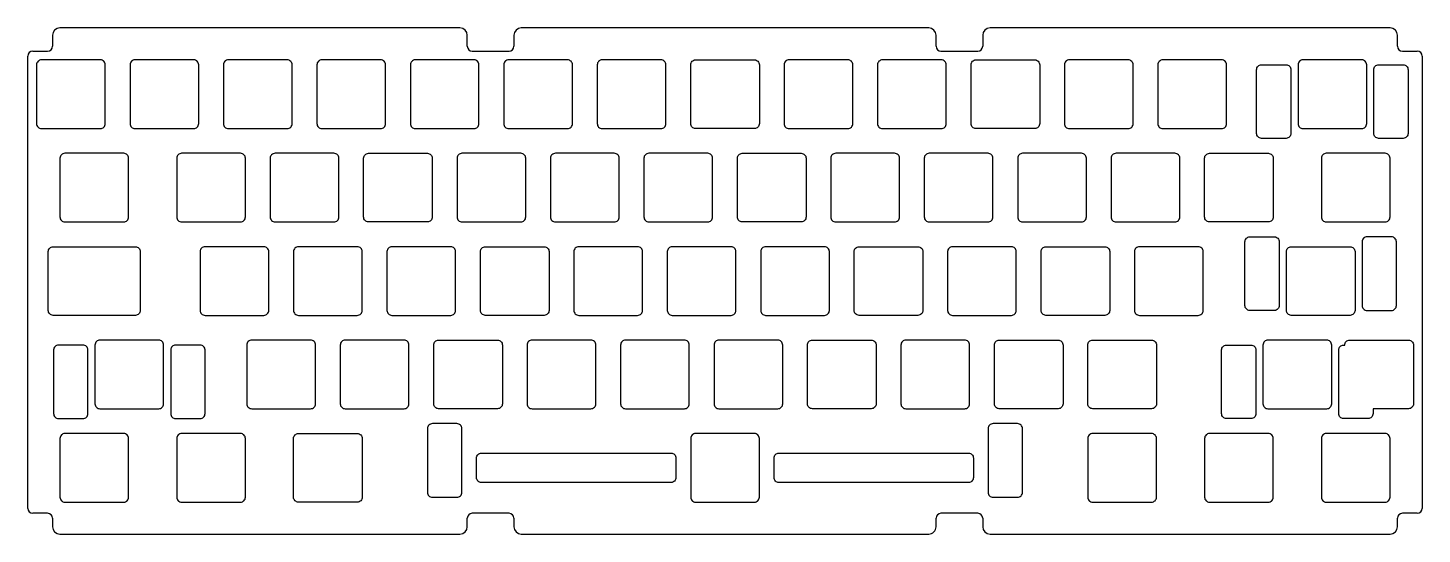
# Model space of a CAD drawing. Header units: millimetres. Extents: x -339 to -55, y 31 to 134.
import ezdxf

# ---------------------------------------------------------------- set-up
doc = ezdxf.new("R2010")
doc.units = ezdxf.units.MM
doc.layers.get('0').update_dxf_attribs({"linetype": 'CONTINUOUS'})

msp = doc.modelspace()

# ---------------------------------------------------------------- linework, layer by layer
for p, q in [((-251.16, 134), (-332.73, 134)), ((-155.59, 134), (-238.66, 134)), ((-61.52, 134), (-143.09, 134)), ((-334.23, 132.5), (-334.23, 130.25)), ((-249.66, 130.25), (-249.66, 132.5)), ((-240.16, 132.5), (-240.16, 130.25)), ((-154.09, 130.25), (-154.09, 132.5)), ((-144.59, 132.5), (-144.59, 130.25)), ((-60.02, 130.25), (-60.02, 132.5)), ((-339.25, 36), (-339.25, 128.25)), ((-338.25, 129.25), (-335.23, 129.25)), ((-248.66, 129.25), (-241.16, 129.25)), ((-153.09, 129.25), (-145.59, 129.25)), ((-59.03, 129.25), (-56, 129.25)), ((-55, 128.25), (-55, 36)), ((-335.23, 35), (-338.25, 35)), ((-241.16, 35), (-248.66, 35)), ((-145.59, 35), (-153.09, 35)), ((-56, 35), (-59.03, 35)), ((-334.23, 34), (-334.23, 32.25)), ((-249.66, 32.25), (-249.66, 34)), ((-240.16, 34), (-240.16, 32.25)), ((-154.09, 32.25), (-154.09, 34)), ((-144.59, 34), (-144.59, 32.25)), ((-60.02, 32.25), (-60.02, 34)), ((-332.73, 30.75), (-251.16, 30.75)), ((-238.66, 30.75), (-155.59, 30.75)), ((-143.09, 30.75), (-61.52, 30.75))]:
    msp.add_line(p, q)
for points in [[(-337.48, 114.47, 0.414214), (-336.48, 113.47), (-324.47, 113.47, 0.414214), (-323.47, 114.47), (-323.47, 126.47, 0.414214), (-324.47, 127.47), (-336.48, 127.47, 0.414214), (-337.48, 126.47)], [(-304.43, 114.47), (-304.43, 126.47, 0.414214), (-305.43, 127.47), (-317.43, 127.47, 0.414214), (-318.43, 126.47), (-318.43, 114.47, 0.414214), (-317.43, 113.47), (-305.43, 113.47, 0.414214)], [(-286.38, 113.47, 0.414214), (-285.38, 114.47), (-285.38, 126.47, 0.414214), (-286.38, 127.47), (-298.38, 127.47, 0.414214), (-299.38, 126.47), (-299.38, 114.47, 0.414214), (-298.38, 113.47)], [(-279.32, 127.47, 0.414214), (-280.32, 126.47), (-280.32, 114.47, 0.414214), (-279.32, 113.47), (-267.33, 113.47, 0.414214), (-266.32, 114.47), (-266.32, 126.47, 0.414214), (-267.33, 127.47)], [(-261.27, 114.47, 0.414214), (-260.28, 113.47), (-248.28, 113.47, 0.414214), (-247.28, 114.47), (-247.28, 126.47, 0.414214), (-248.28, 127.47), (-260.28, 127.47, 0.414214), (-261.27, 126.47)], [(-241.22, 113.47), (-229.22, 113.47, 0.414214), (-228.22, 114.47), (-228.22, 126.47, 0.414214), (-229.22, 127.47), (-241.22, 127.47, 0.414214), (-242.22, 126.47), (-242.22, 114.47, 0.414214)], [(-223.17, 126.47), (-223.17, 114.47, 0.414214), (-222.18, 113.47), (-210.17, 113.47, 0.414214), (-209.18, 114.47), (-209.18, 126.47, 0.414214), (-210.17, 127.47), (-222.18, 127.47, 0.414214)], [(-190.12, 126.47), (-190.12, 114.47, -0.414214), (-191.12, 113.47), (-203.12, 113.47, -0.414214), (-204.12, 114.47), (-204.12, 126.47, -0.414214), (-203.12, 127.47), (-191.12, 127.47, -0.414214)], [(-171.07, 114.47), (-171.07, 126.47, 0.414214), (-172.08, 127.47), (-184.07, 127.47, 0.414214), (-185.07, 126.47), (-185.07, 114.47, 0.414214), (-184.07, 113.47), (-172.08, 113.47, 0.414214)], [(-153.02, 127.47), (-165.03, 127.47, 0.414214), (-166.03, 126.47), (-166.03, 114.47, 0.414214), (-165.03, 113.47), (-153.02, 113.47, 0.414214), (-152.03, 114.47), (-152.03, 126.47, 0.414214)], [(-132.97, 126.47), (-132.97, 114.47, -0.414214), (-133.97, 113.47), (-145.97, 113.47, -0.414214), (-146.97, 114.47), (-146.97, 126.47, -0.414214), (-145.97, 127.47), (-133.97, 127.47, -0.414214)], [(-126.92, 113.47), (-114.92, 113.47, 0.414214), (-113.92, 114.47), (-113.92, 126.47, 0.414214), (-114.92, 127.47), (-126.92, 127.47, 0.414214), (-127.93, 126.47), (-127.93, 114.47, 0.414214)], [(-108.88, 126.47), (-108.88, 114.47, 0.414214), (-107.87, 113.47), (-95.87, 113.47, 0.414214), (-94.87, 114.47), (-94.87, 126.47, 0.414214), (-95.87, 127.47), (-107.87, 127.47, 0.414214)], [(-82.74, 126.47, -0.414214), (-81.74, 125.47), (-81.74, 112.48, -0.414214), (-82.74, 111.47), (-87.74, 111.47, -0.414214), (-88.74, 112.48), (-88.74, 125.47, -0.414214), (-87.74, 126.47)], [(-67.3, 113.47, 0.414214), (-66.3, 114.47), (-66.3, 126.47, 0.414214), (-67.3, 127.47), (-79.3, 127.47, 0.414214), (-80.3, 126.47), (-80.3, 114.47, 0.414214), (-79.3, 113.47)], [(-63.86, 111.47, -0.414214), (-64.86, 112.48), (-64.86, 125.47, -0.414214), (-63.86, 126.47), (-58.86, 126.47, -0.414214), (-57.86, 125.47), (-57.86, 112.48, -0.414214), (-58.86, 111.47)], [(-332.71, 95.43, 0.414214), (-331.71, 94.42), (-319.71, 94.42, 0.414214), (-318.71, 95.43), (-318.71, 107.42, 0.414214), (-319.71, 108.42), (-331.71, 108.42, 0.414214), (-332.71, 107.42)], [(-307.9, 108.42, 0.414214), (-308.9, 107.42), (-308.9, 95.43, 0.414214), (-307.9, 94.42), (-295.9, 94.42, 0.414214), (-294.9, 95.43), (-294.9, 107.42, 0.414214), (-295.9, 108.42)], [(-275.85, 107.42, 0.414214), (-276.85, 108.42), (-288.85, 108.42, 0.414214), (-289.85, 107.42), (-289.85, 95.43, 0.414214), (-288.85, 94.42), (-276.85, 94.42, 0.414214), (-275.85, 95.43)], [(-256.8, 107.42), (-256.8, 95.43, -0.414214), (-257.8, 94.42), (-269.8, 94.42, -0.414214), (-270.8, 95.43), (-270.8, 107.42, -0.414214), (-269.8, 108.42), (-257.8, 108.42, -0.414214)], [(-250.75, 108.42, 0.414214), (-251.75, 107.42), (-251.75, 95.43, 0.414214), (-250.75, 94.42), (-238.75, 94.42, 0.414214), (-237.75, 95.43), (-237.75, 107.42, 0.414214), (-238.75, 108.42)], [(-219.7, 94.42, 0.414214), (-218.7, 95.43), (-218.7, 107.42, 0.414214), (-219.7, 108.42), (-231.7, 108.42, 0.414214), (-232.7, 107.42), (-232.7, 95.43, 0.414214), (-231.7, 94.42)], [(-200.65, 108.42), (-212.65, 108.42, 0.414214), (-213.65, 107.42), (-213.65, 95.43, 0.414214), (-212.65, 94.42), (-200.65, 94.42, 0.414214), (-199.65, 95.43), (-199.65, 107.42, 0.414214)], [(-194.6, 107.42, -0.414214), (-193.6, 108.42), (-181.6, 108.42, -0.414214), (-180.6, 107.42), (-180.6, 95.43, -0.414214), (-181.6, 94.42), (-193.6, 94.42, -0.414214), (-194.6, 95.43)], [(-175.55, 95.43, 0.414214), (-174.55, 94.42), (-162.55, 94.42, 0.414214), (-161.55, 95.43), (-161.55, 107.42, 0.414214), (-162.55, 108.42), (-174.55, 108.42, 0.414214), (-175.55, 107.42)], [(-142.5, 95.43), (-142.5, 107.42, 0.414214), (-143.5, 108.42), (-155.5, 108.42, 0.414214), (-156.5, 107.42), (-156.5, 95.43, 0.414214), (-155.5, 94.42), (-143.5, 94.42, 0.414214)], [(-136.45, 94.42), (-124.45, 94.42, 0.414214), (-123.45, 95.43), (-123.45, 107.42, 0.414214), (-124.45, 108.42), (-136.45, 108.42, 0.414214), (-137.45, 107.42), (-137.45, 95.43, 0.414214)], [(-104.4, 95.43), (-104.4, 107.42, 0.414214), (-105.4, 108.42), (-117.4, 108.42, 0.414214), (-118.4, 107.42), (-118.4, 95.43, 0.414214), (-117.4, 94.42), (-105.4, 94.42, 0.414214)], [(-99.35, 95.43), (-99.35, 107.42, -0.414214), (-98.35, 108.42), (-86.35, 108.42, -0.414214), (-85.35, 107.42), (-85.35, 95.43, -0.414214), (-86.35, 94.42), (-98.35, 94.42, -0.414214)], [(-75.54, 107.42), (-75.54, 95.43, 0.414214), (-74.54, 94.42), (-62.54, 94.42, 0.414214), (-61.54, 95.43), (-61.54, 107.42, 0.414214), (-62.54, 108.42), (-74.54, 108.42, 0.414214)], [(-91.12, 90.38, -0.414214), (-90.12, 91.37), (-85.12, 91.37, -0.414214), (-84.12, 90.38), (-84.12, 77.38, -0.414214), (-85.12, 76.37), (-90.12, 76.37, -0.414214), (-91.12, 77.38)], [(-61.24, 76.37, 0.414214), (-60.24, 77.38), (-60.24, 90.38, 0.414214), (-61.24, 91.37), (-66.24, 91.37, 0.414214), (-67.24, 90.38), (-67.24, 77.38, 0.414214), (-66.24, 76.37)], [(-317.33, 89.37, -0.414214), (-316.33, 88.37), (-316.33, 76.37, -0.414214), (-317.33, 75.37), (-334.09, 75.37, -0.414214), (-335.09, 76.37), (-335.09, 88.37, -0.414214), (-334.09, 89.37)], [(-304.14, 88.37), (-304.14, 76.37, 0.414214), (-303.14, 75.37), (-291.14, 75.37, 0.414214), (-290.14, 76.37), (-290.14, 88.37, 0.414214), (-291.14, 89.37), (-303.14, 89.37, 0.414214)], [(-285.09, 76.37, 0.414214), (-284.09, 75.37), (-272.09, 75.37, 0.414214), (-271.09, 76.37), (-271.09, 88.37, 0.414214), (-272.09, 89.37), (-284.09, 89.37, 0.414214), (-285.09, 88.37)], [(-265.04, 89.37, 0.414214), (-266.04, 88.37), (-266.04, 76.37, 0.414214), (-265.04, 75.37), (-253.04, 75.37, 0.414214), (-252.04, 76.37), (-252.04, 88.37, 0.414214), (-253.04, 89.37)], [(-245.99, 89.37), (-233.99, 89.37, -0.414214), (-232.99, 88.37), (-232.99, 76.37, -0.414214), (-233.99, 75.37), (-245.99, 75.37, -0.414214), (-246.99, 76.37), (-246.99, 88.37, -0.414214)], [(-226.94, 75.37), (-214.94, 75.37, 0.414214), (-213.94, 76.37), (-213.94, 88.37, 0.414214), (-214.94, 89.37), (-226.94, 89.37, 0.414214), (-227.94, 88.37), (-227.94, 76.37, 0.414214)], [(-207.89, 89.37, 0.414214), (-208.89, 88.37), (-208.89, 76.37, 0.414214), (-207.89, 75.37), (-195.89, 75.37, 0.414214), (-194.89, 76.37), (-194.89, 88.37, 0.414214), (-195.89, 89.37)], [(-188.84, 75.37), (-176.84, 75.37, 0.414214), (-175.84, 76.37), (-175.84, 88.37, 0.414214), (-176.84, 89.37), (-188.84, 89.37, 0.414214), (-189.84, 88.37), (-189.84, 76.37, 0.414214)], [(-170.79, 88.37, -0.414214), (-169.79, 89.37), (-157.79, 89.37, -0.414214), (-156.79, 88.37), (-156.79, 76.37, -0.414214), (-157.79, 75.37), (-169.79, 75.37, -0.414214), (-170.79, 76.37)], [(-150.74, 75.37), (-138.74, 75.37, 0.414214), (-137.74, 76.37), (-137.74, 88.37, 0.414214), (-138.74, 89.37), (-150.74, 89.37, 0.414214), (-151.74, 88.37), (-151.74, 76.37, 0.414214)], [(-119.69, 89.37, -0.414214), (-118.69, 88.37), (-118.69, 76.37, -0.414214), (-119.69, 75.37), (-131.69, 75.37, -0.414214), (-132.69, 76.37), (-132.69, 88.37, -0.414214), (-131.69, 89.37)], [(-99.64, 76.37), (-99.64, 88.37, 0.414214), (-100.64, 89.37), (-112.64, 89.37, 0.414214), (-113.64, 88.37), (-113.64, 76.37, 0.414214), (-112.64, 75.37), (-100.64, 75.37, 0.414214)], [(-81.68, 89.37), (-69.68, 89.37, -0.414214), (-68.68, 88.37), (-68.68, 76.37, -0.414214), (-69.68, 75.37), (-81.68, 75.37, -0.414214), (-82.68, 76.37), (-82.68, 88.37, -0.414214)], [(-334.01, 55.33, 0.414214), (-333.01, 54.32), (-328.01, 54.32, 0.414214), (-327.01, 55.33), (-327.01, 68.32, 0.414214), (-328.01, 69.32), (-333.01, 69.32, 0.414214), (-334.01, 68.32)], [(-312.57, 70.32), (-324.57, 70.32, 0.414214), (-325.57, 69.32), (-325.57, 57.33, 0.414214), (-324.57, 56.32), (-312.57, 56.32, 0.414214), (-311.57, 57.33), (-311.57, 69.32, 0.414214)], [(-303.13, 68.32, 0.414214), (-304.13, 69.32), (-309.13, 69.32, 0.414214), (-310.13, 68.32), (-310.13, 55.33, 0.414214), (-309.13, 54.32), (-304.13, 54.32, 0.414214), (-303.13, 55.33)], [(-280.61, 69.32, 0.414214), (-281.61, 70.32), (-293.61, 70.32, 0.414214), (-294.61, 69.32), (-294.61, 57.33, 0.414214), (-293.61, 56.32), (-281.61, 56.32, 0.414214), (-280.61, 57.33)], [(-261.56, 69.32, 0.414214), (-262.56, 70.32), (-274.56, 70.32, 0.414214), (-275.56, 69.32), (-275.56, 57.33, 0.414214), (-274.56, 56.32), (-262.56, 56.32, 0.414214), (-261.56, 57.33)], [(-243.51, 70.32, -0.414214), (-242.51, 69.32), (-242.51, 57.33, -0.414214), (-243.51, 56.32), (-255.51, 56.32, -0.414214), (-256.51, 57.33), (-256.51, 69.32, -0.414214), (-255.51, 70.32)], [(-237.46, 69.32), (-237.46, 57.33, 0.414214), (-236.46, 56.32), (-224.46, 56.32, 0.414214), (-223.46, 57.33), (-223.46, 69.32, 0.414214), (-224.46, 70.32), (-236.46, 70.32, 0.414214)], [(-217.41, 56.32), (-205.41, 56.32, 0.414214), (-204.41, 57.33), (-204.41, 69.32, 0.414214), (-205.41, 70.32), (-217.41, 70.32, 0.414214), (-218.41, 69.32), (-218.41, 57.33, 0.414214)], [(-199.36, 57.33, 0.414214), (-198.36, 56.32), (-186.36, 56.32, 0.414214), (-185.36, 57.33), (-185.36, 69.32, 0.414214), (-186.36, 70.32), (-198.36, 70.32, 0.414214), (-199.36, 69.32)], [(-166.31, 57.33, -0.414214), (-167.31, 56.32), (-179.31, 56.32, -0.414214), (-180.31, 57.33), (-180.31, 69.32, -0.414214), (-179.31, 70.32), (-167.31, 70.32, -0.414214), (-166.31, 69.32)], [(-161.26, 69.32), (-161.26, 57.33, 0.414214), (-160.26, 56.32), (-148.26, 56.32, 0.414214), (-147.26, 57.33), (-147.26, 69.32, 0.414214), (-148.26, 70.32), (-160.26, 70.32, 0.414214)], [(-129.21, 70.32, -0.414214), (-128.21, 69.32), (-128.21, 57.33, -0.414214), (-129.21, 56.32), (-141.21, 56.32, -0.414214), (-142.21, 57.33), (-142.21, 69.32, -0.414214), (-141.21, 70.32)], [(-110.16, 70.32, -0.414214), (-109.16, 69.32), (-109.16, 57.33, -0.414214), (-110.16, 56.32), (-122.16, 56.32, -0.414214), (-123.16, 57.33), (-123.16, 69.32, -0.414214), (-122.16, 70.32)], [(-94.88, 54.32, -0.414214), (-95.88, 55.33), (-95.88, 68.32, -0.414214), (-94.88, 69.32), (-89.88, 69.32, -0.414214), (-88.88, 68.32), (-88.88, 55.33, -0.414214), (-89.88, 54.32)], [(-74.44, 56.32, 0.414214), (-73.44, 57.33), (-73.44, 69.32, 0.414214), (-74.44, 70.32), (-86.44, 70.32, 0.414214), (-87.44, 69.32), (-87.44, 57.33, 0.414214), (-86.44, 56.32)], [(-72.01, 55.33), (-72.01, 68.32, -0.414214), (-71.01, 69.32), (-70.77, 69.32, -0.414214), (-69.77, 70.32), (-57.77, 70.32, -0.414214), (-56.77, 69.32), (-56.77, 57.33, -0.414214), (-57.77, 56.32), (-65.01, 56.32), (-65.01, 55.33, -0.414214), (-66.01, 54.32), (-71.01, 54.32, -0.414214)], [(-331.71, 37.27), (-319.71, 37.27, 0.414214), (-318.71, 38.27), (-318.71, 50.27, 0.414214), (-319.71, 51.27), (-331.71, 51.27, 0.414214), (-332.71, 50.27), (-332.71, 38.27, 0.414214)], [(-294.9, 50.27, 0.414214), (-295.9, 51.27), (-307.9, 51.27, 0.414214), (-308.9, 50.27), (-308.9, 38.27, 0.414214), (-307.9, 37.27), (-295.9, 37.27, 0.414214), (-294.9, 38.27)], [(-271.09, 50.27), (-271.09, 38.27, -0.414214), (-272.09, 37.27), (-284.09, 37.27, -0.414214), (-285.09, 38.27), (-285.09, 50.27, -0.414214), (-284.09, 51.27), (-272.09, 51.27, -0.414214)], [(-251.78, 53.28), (-256.78, 53.28, 0.414214), (-257.78, 52.28), (-257.78, 39.28, 0.414214), (-256.78, 38.27), (-251.78, 38.27, 0.414214), (-250.78, 39.28), (-250.78, 52.28, 0.414214)], [(-190.12, 38.27), (-190.12, 50.27, 0.414214), (-191.12, 51.27), (-203.12, 51.27, 0.414214), (-204.12, 50.27), (-204.12, 38.27, 0.414214), (-203.12, 37.27), (-191.12, 37.27, 0.414214)], [(-142.48, 38.27), (-137.48, 38.27, 0.414214), (-136.48, 39.28), (-136.48, 52.28, 0.414214), (-137.48, 53.28), (-142.48, 53.28, 0.414214), (-143.48, 52.28), (-143.48, 39.28, 0.414214)], [(-122.16, 51.27, 0.414214), (-123.16, 50.27), (-123.16, 38.27, 0.414214), (-122.16, 37.27), (-110.16, 37.27, 0.414214), (-109.16, 38.27), (-109.16, 50.27, 0.414214), (-110.16, 51.27)], [(-98.35, 51.27, 0.414214), (-99.35, 50.27), (-99.35, 38.27, 0.414214), (-98.35, 37.27), (-86.35, 37.27, 0.414214), (-85.35, 38.27), (-85.35, 50.27, 0.414214), (-86.35, 51.27)], [(-75.54, 38.27, 0.414214), (-74.54, 37.27), (-62.54, 37.27, 0.414214), (-61.54, 38.27), (-61.54, 50.27, 0.414214), (-62.54, 51.27), (-74.54, 51.27, 0.414214), (-75.54, 50.27)], [(-208.12, 47.28, -0.414214), (-207.13, 46.28), (-207.13, 42.28, -0.414214), (-208.12, 41.28), (-246.78, 41.28, -0.414214), (-247.78, 42.28), (-247.78, 46.28, -0.414214), (-246.78, 47.28)], [(-147.48, 47.28, -0.414214), (-146.48, 46.28), (-146.48, 42.28, -0.414214), (-147.48, 41.28), (-186.13, 41.28, -0.414214), (-187.13, 42.28), (-187.13, 46.28, -0.414214), (-186.13, 47.28)]]:
    msp.add_lwpolyline(points, format="xyb", close=True)
for centre, radius, start, end in [((-332.73, 132.5), 1.5, 90, 180), ((-251.16, 132.5), 1.5, 0, 90), ((-238.66, 132.5), 1.5, 90, 180), ((-155.59, 132.5), 1.5, 0, 90), ((-143.09, 132.5), 1.5, 90, 180), ((-61.52, 132.5), 1.5, 0, 90), ((-338.25, 128.25), 1, 90, 180), ((-335.23, 130.25), 1, -90, 0), ((-248.66, 130.25), 1, 180, 270), ((-241.16, 130.25), 1, -90, 0), ((-153.09, 130.25), 1, 180, 270), ((-145.59, 130.25), 1, -90, 0), ((-59.03, 130.25), 1, 180, 270), ((-56, 128.25), 1, 0, 90), ((-338.25, 36), 1, 180, 270), ((-335.23, 34), 1, 0, 90), ((-248.66, 34), 1, 90, 180), ((-241.16, 34), 1, 0, 90), ((-153.09, 34), 1, 90.0091, 179.9908), ((-145.59, 34), 1, 0, 90), ((-59.03, 34), 1, 90, 180), ((-56, 36), 1, 270, 360), ((-332.73, 32.25), 1.5, 180, 270), ((-251.16, 32.25), 1.5, -90, 0), ((-238.66, 32.25), 1.5, 180, 270), ((-155.59, 32.25), 1.5, -90, 0.0084), ((-143.09, 32.25), 1.5, 180, 270), ((-61.52, 32.25), 1.5, 270, 360)]:
    msp.add_arc(centre, radius, start, end)

doc.saveas('drawing.dxf')
